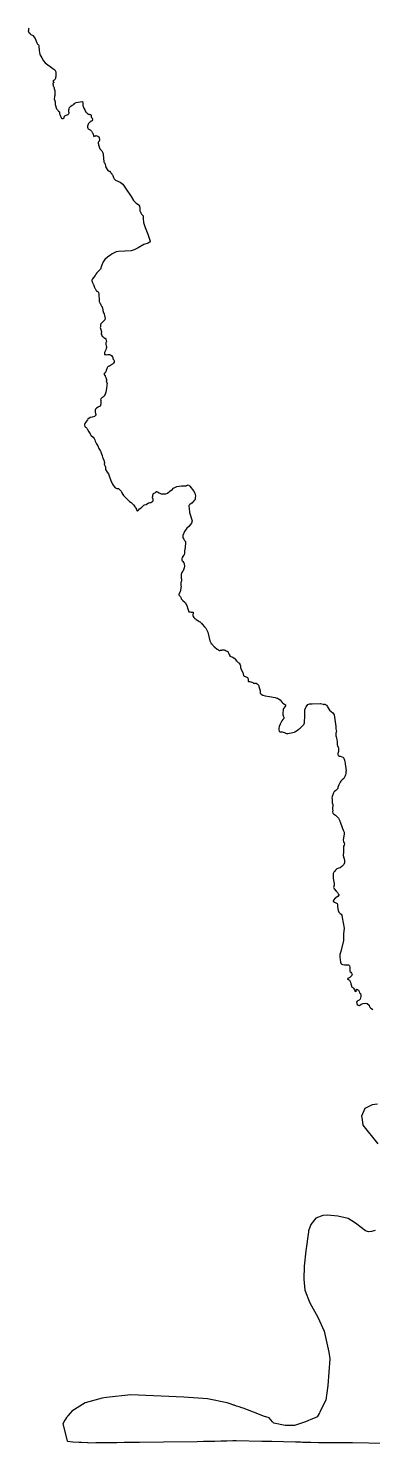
# Model space of a CAD drawing. Extents: x 6376870 to 6544053, y 1818313 to 2076828.
# Drawn here: x 6442925 to 6458485, y 1818652 to 1882674 of the extents above; entities that cross this region are included whole.
import ezdxf

# ---------------------------------------------------------------- set-up
doc = ezdxf.new("R2010")
doc.units = 21
doc.layers.add('COUNTY_BOUNDARY', color=40, linetype='Continuous')

msp = doc.modelspace()

# ---------------------------------------------------------------- linework, layer by layer
at = {"layer": 'COUNTY_BOUNDARY'}
for points in [[(6442943, 1882683), (6442940, 1882653), (6442939, 1882648), (6442934, 1882606), (6442929, 1882577), (6442926, 1882567), (6442925, 1882552), (6442941, 1882482), (6442988, 1882450), (6442996, 1882440), (6443024, 1882408), (6443041, 1882391), (6443061, 1882379), (6443108, 1882358), (6443125, 1882350), (6443234, 1882219), (6443305, 1882013), (6443340, 1881957), (6443368, 1881940), (6443390, 1881919), (6443401, 1881903), (6443401, 1881872), (6443403, 1881842), (6443403, 1881809), (6443404, 1881785), (6443411, 1881764), (6443415, 1881733), (6443418, 1881717), (6443418, 1881700), (6443413, 1881671), (6443415, 1881663), (6443445, 1881493), (6443541, 1881337), (6443610, 1881209), (6443689, 1881106), (6444038, 1880854), (6444125, 1880795), (6444164, 1880712), (6444171, 1880570), (6444168, 1880556), (6444165, 1880521), (6444163, 1880495), (6444158, 1880453), (6444158, 1880431), (6444156, 1880417), (6444148, 1880396), (6444134, 1880372), (6444127, 1880361), (6444099, 1880335), (6444080, 1880320), (6444066, 1880307), (6444054, 1880294), (6444049, 1880278), (6444052, 1880264), (6444061, 1880255), (6444071, 1880243), (6444074, 1880226), (6444071, 1880217), (6444061, 1880208), (6444045, 1880200), (6444038, 1880184), (6444031, 1880174), (6444031, 1880160), (6444036, 1880150), (6444049, 1880137), (6444055, 1880125), (6444055, 1880113), (6444050, 1880106), (6444040, 1880089), (6444042, 1880068), (6444052, 1880052), (6444061, 1880040), (6444082, 1880017), (6444092, 1880001), (6444096, 1879987), (6444095, 1879965), (6444094, 1879938), (6444096, 1879924), (6444101, 1879903), (6444111, 1879880), (6444117, 1879873), (6444121, 1879868), (6444122, 1879847), (6444122, 1879839), (6444123, 1879801), (6444128, 1879743), (6444125, 1879683), (6444116, 1879622), (6444115, 1879618), (6444115, 1879578), (6444097, 1879481), (6444141, 1879347), (6444144, 1879233), (6444192, 1879036), (6444194, 1879029), (6444212, 1879009), (6444238, 1878979), (6444259, 1878957), (6444285, 1878931), (6444328, 1878896), (6444331, 1878872), (6444332, 1878840), (6444333, 1878811), (6444344, 1878778), (6444359, 1878745), (6444375, 1878698), (6444389, 1878662), (6444404, 1878625), (6444443, 1878592), (6444501, 1878589), (6444529, 1878604), (6444543, 1878625), (6444547, 1878653), (6444552, 1878681), (6444560, 1878691), (6444573, 1878709), (6444599, 1878729), (6444642, 1878748), (6444682, 1878759), (6444712, 1878769), (6444721, 1878776), (6444734, 1878785), (6444758, 1878818), (6444764, 1878835), (6444764, 1878863), (6444762, 1878885), (6444762, 1878904), (6444762, 1878934), (6444762, 1878967), (6444762, 1878989), (6444769, 1879028), (6444793, 1879095), (6444805, 1879113), (6444847, 1879148), (6444912, 1879195), (6444975, 1879232), (6445004, 1879265), (6445027, 1879286), (6445084, 1879312), (6445358, 1879364), (6445367, 1879360), (6445388, 1879292), (6445388, 1879178), (6445426, 1879064), (6445474, 1878989), (6445531, 1878877), (6445538, 1878862), (6445565, 1878851), (6445571, 1878848), (6445604, 1878820), (6445644, 1878797), (6445668, 1878790), (6445694, 1878782), (6445710, 1878776), (6445720, 1878774), (6445738, 1878773), (6445746, 1878767), (6445755, 1878757), (6445760, 1878743), (6445764, 1878719), (6445764, 1878689), (6445764, 1878667), (6445769, 1878653), (6445790, 1878629), (6445802, 1878609), (6445805, 1878605), (6445819, 1878578), (6445831, 1878549), (6445837, 1878538), (6445837, 1878531), (6445828, 1878513), (6445805, 1878490), (6445776, 1878473), (6445753, 1878467), (6445733, 1878444), (6445701, 1878421), (6445674, 1878396), (6445641, 1878371), (6445624, 1878340), (6445608, 1878286), (6445597, 1878241), (6445606, 1878202), (6445618, 1878154), (6445630, 1878131), (6445660, 1878110), (6445716, 1878075), (6445751, 1878048), (6445774, 1878025), (6445789, 1877998), (6445803, 1877973), (6445822, 1877950), (6445835, 1877927), (6445849, 1877890), (6445864, 1877804), (6445891, 1877787), (6445947, 1877806), (6445972, 1877813), (6445987, 1877819), (6445997, 1877821), (6446021, 1877809), (6446064, 1877789), (6446111, 1877766), (6446118, 1877756), (6446121, 1877740), (6446123, 1877719), (6446132, 1877698), (6446139, 1877670), (6446142, 1877643), (6446139, 1877620), (6446137, 1877597), (6446132, 1877578), (6446128, 1877564), (6446097, 1877533), (6446087, 1877511), (6446088, 1877493), (6446088, 1877465), (6446094, 1877441), (6446099, 1877408), (6446114, 1877354), (6446128, 1877311), (6446144, 1877266), (6446161, 1877223), (6446170, 1877205), (6446186, 1877189), (6446210, 1877158), (6446229, 1877141), (6446245, 1877127), (6446262, 1877103), (6446279, 1877066), (6446288, 1877047), (6446298, 1877025), (6446304, 1877008), (6446319, 1876755), (6446323, 1876738), (6446330, 1876702), (6446335, 1876665), (6446342, 1876639), (6446349, 1876620), (6446352, 1876606), (6446364, 1876582), (6446378, 1876563), (6446387, 1876554), (6446391, 1876540), (6446396, 1876514), (6446406, 1876458), (6446420, 1876415), (6446434, 1876370), (6446439, 1876356), (6446520, 1876244), (6446529, 1876240), (6446573, 1876219), (6446608, 1876205), (6446623, 1876195), (6446630, 1876184), (6446637, 1876167), (6446642, 1876148), (6446651, 1876132), (6446661, 1876118), (6446684, 1876099), (6446696, 1876087), (6446703, 1876072), (6446727, 1876051), (6446743, 1876014), (6446759, 1875967), (6446774, 1875922), (6446805, 1875872), (6446833, 1875837), (6446845, 1875820), (6446861, 1875807), (6447080, 1875711), (6447197, 1875622), (6447350, 1875396), (6447567, 1875068), (6447671, 1874889), (6447794, 1874767), (6447915, 1874682), (6447924, 1874670), (6447950, 1874634), (6447953, 1874605), (6447958, 1874566), (6447962, 1874533), (6447962, 1874474), (6447963, 1874431), (6447964, 1874412), (6447974, 1874384), (6447997, 1874356), (6448004, 1874348), (6448006, 1874321), (6448041, 1874268), (6448111, 1874190), (6448119, 1874073), (6448123, 1873895), (6448209, 1873663), (6448322, 1873356), (6448395, 1873136), (6448426, 1873041), (6448404, 1873001), (6448386, 1872989), (6448338, 1872952), (6448140, 1872890), (6447886, 1872743), (6447701, 1872653), (6447565, 1872611), (6447000, 1872581), (6446895, 1872564), (6446890, 1872561), (6446860, 1872547), (6446781, 1872509), (6446771, 1872502), (6446743, 1872483), (6446717, 1872465), (6446638, 1872412), (6446612, 1872394), (6446509, 1872324), (6446377, 1872222), (6446302, 1872108), (6446227, 1871936), (6446182, 1871781), (6446178, 1871765), (6446123, 1871714), (6446095, 1871691), (6446088, 1871679), (6446067, 1871663), (6446050, 1871646), (6446021, 1871610), (6445972, 1871549), (6445939, 1871499), (6445880, 1871415), (6445825, 1871339), (6445804, 1871308), (6445790, 1871276), (6445793, 1871250), (6445817, 1871203), (6445831, 1871183), (6445840, 1871149), (6445847, 1871125), (6445854, 1871101), (6445868, 1871082), (6445887, 1871037), (6445897, 1870998), (6445913, 1870950), (6445925, 1870920), (6445948, 1870899), (6445965, 1870872), (6445974, 1870842), (6445984, 1870821), (6445995, 1870806), (6446017, 1870787), (6446022, 1870785), (6446038, 1870778), (6446055, 1870767), (6446076, 1870752), (6446090, 1870728), (6446102, 1870704), (6446106, 1870679), (6446111, 1870639), (6446112, 1870603), (6446113, 1870577), (6446113, 1870521), (6446120, 1870464), (6446125, 1870439), (6446123, 1870377), (6446120, 1870350), (6446126, 1870312), (6446153, 1870251), (6446165, 1870240), (6446177, 1870226), (6446189, 1870205), (6446203, 1870170), (6446219, 1870139), (6446239, 1870108), (6446255, 1870073), (6446269, 1870056), (6446281, 1870021), (6446283, 1870000), (6446285, 1869969), (6446286, 1869928), (6446290, 1869905), (6446322, 1869806), (6446357, 1869755), (6446367, 1869670), (6446379, 1869635), (6446394, 1869526), (6446384, 1869490), (6446355, 1869461), (6446204, 1869302), (6446198, 1869290), (6446191, 1869264), (6446191, 1869231), (6446187, 1869191), (6446184, 1869168), (6446170, 1869136), (6446214, 1869000), (6446235, 1868935), (6446236, 1868914), (6446222, 1868890), (6446217, 1868841), (6446241, 1868786), (6446264, 1868742), (6446308, 1868711), (6446337, 1868695), (6446376, 1868664), (6446389, 1868660), (6446406, 1868653), (6446417, 1868639), (6446423, 1868625), (6446432, 1868596), (6446446, 1868565), (6446452, 1868513), (6446443, 1868481), (6446432, 1868459), (6446425, 1868432), (6446424, 1868405), (6446423, 1868375), (6446425, 1868368), (6446443, 1868315), (6446448, 1868306), (6446460, 1868276), (6446465, 1868232), (6446449, 1868195), (6446431, 1868125), (6446392, 1868065), (6446371, 1868015), (6446363, 1867968), (6446373, 1867926), (6446415, 1867918), (6446454, 1867909), (6446521, 1867922), (6446554, 1867924), (6446598, 1867920), (6446637, 1867901), (6446681, 1867872), (6446708, 1867834), (6446739, 1867794), (6446750, 1867772), (6446746, 1867722), (6446767, 1867695), (6446783, 1867676), (6446798, 1867641), (6446808, 1867607), (6446811, 1867568), (6446781, 1867530), (6446731, 1867488), (6446673, 1867457), (6446650, 1867428), (6446637, 1867420), (6446592, 1867398), (6446567, 1867385), (6446536, 1867375), (6446523, 1867366), (6446508, 1867344), (6446486, 1867320), (6446467, 1867278), (6446450, 1867233), (6446444, 1867196), (6446437, 1867162), (6446431, 1867146), (6446401, 1867093), (6446382, 1867082), (6446368, 1867068), (6446351, 1867054), (6446352, 1867035), (6446368, 1866990), (6446378, 1866979), (6446382, 1866974), (6446390, 1866962), (6446397, 1866935), (6446408, 1866912), (6446428, 1866872), (6446446, 1866840), (6446455, 1866781), (6446451, 1866739), (6446449, 1866693), (6446478, 1866656), (6446488, 1866612), (6446480, 1866549), (6446479, 1866510), (6446467, 1866486), (6446456, 1866433), (6446457, 1866399), (6446436, 1866295), (6446420, 1866212), (6446385, 1866087), (6446373, 1866075), (6446345, 1866039), (6446330, 1866018), (6446305, 1866002), (6446285, 1865990), (6446266, 1865972), (6446226, 1865941), (6446205, 1865913), (6446194, 1865898), (6446192, 1865875), (6446196, 1865856), (6446201, 1865830), (6446205, 1865778), (6446203, 1865760), (6446201, 1865728), (6446201, 1865705), (6446199, 1865695), (6446196, 1865674), (6446193, 1865635), (6446189, 1865610), (6446186, 1865601), (6446180, 1865590), (6446171, 1865585), (6446147, 1865569), (6446121, 1865561), (6446102, 1865552), (6446082, 1865535), (6446074, 1865531), (6446006, 1865490), (6445967, 1865442), (6445949, 1865403), (6445951, 1865312), (6445980, 1865203), (6445981, 1865182), (6445920, 1865111), (6445806, 1865078), (6445714, 1865070), (6445609, 1864990), (6445594, 1864966), (6445553, 1864906), (6445519, 1864859), (6445472, 1864805), (6445464, 1864763), (6445470, 1864719), (6445483, 1864669), (6445512, 1864635), (6445533, 1864620), (6445554, 1864609), (6445566, 1864589), (6445588, 1864551), (6445597, 1864527), (6445665, 1864427), (6445715, 1864323), (6445728, 1864304), (6445741, 1864286), (6445767, 1864255), (6445855, 1864177), (6445902, 1864117), (6445936, 1864052), (6445949, 1863992), (6445969, 1863945), (6445985, 1863914), (6446011, 1863883), (6446064, 1863781), (6446113, 1863674), (6446189, 1863539), (6446199, 1863518), (6446220, 1863466), (6446248, 1863383), (6446257, 1863367), (6446260, 1863336), (6446275, 1863282), (6446285, 1863249), (6446323, 1863176), (6446335, 1863145), (6446348, 1863101), (6446358, 1863076), (6446362, 1863034), (6446350, 1862958), (6446394, 1862870), (6446406, 1862830), (6446418, 1862714), (6446488, 1862600), (6446553, 1862514), (6446596, 1862380), (6446648, 1862218), (6446726, 1862060), (6446831, 1861909), (6446918, 1861856), (6446962, 1861865), (6446996, 1861854), (6447116, 1861744), (6447134, 1861713), (6447152, 1861659), (6447189, 1861586), (6447225, 1861534), (6447392, 1861370), (6447496, 1861276), (6447579, 1861221), (6447636, 1861166), (6447681, 1861120), (6447736, 1861049), (6447745, 1861026), (6447760, 1861006), (6447774, 1860990), (6447783, 1860976), (6447791, 1860962), (6447800, 1860934), (6447806, 1860911), (6447807, 1860905), (6447833, 1860867), (6447858, 1860842), (6447861, 1860841), (6447875, 1860843), (6447885, 1860859), (6447906, 1860884), (6447950, 1860932), (6448019, 1860988), (6448079, 1861047), (6448110, 1861076), (6448148, 1861107), (6448173, 1861120), (6448246, 1861137), (6448303, 1861179), (6448307, 1861179), (6448312, 1861186), (6448335, 1861188), (6448358, 1861201), (6448375, 1861207), (6448389, 1861216), (6448431, 1861220), (6448467, 1861228), (6448512, 1861253), (6448540, 1861274), (6448558, 1861284), (6448560, 1861297), (6448567, 1861315), (6448567, 1861340), (6448567, 1861361), (6448564, 1861378), (6448560, 1861385), (6448560, 1861395), (6448552, 1861411), (6448542, 1861422), (6448539, 1861445), (6448540, 1861463), (6448544, 1861505), (6448547, 1861535), (6448550, 1861566), (6448560, 1861592), (6448571, 1861616), (6448579, 1861627), (6448668, 1861677), (6448696, 1861702), (6448701, 1861717), (6448710, 1861726), (6448724, 1861728), (6448748, 1861710), (6448756, 1861705), (6448764, 1861703), (6448832, 1861669), (6448928, 1861620), (6448938, 1861616), (6449143, 1861621), (6449208, 1861641), (6449318, 1861740), (6449380, 1861776), (6449408, 1861788), (6449488, 1861867), (6449639, 1861950), (6449850, 1861979), (6449894, 1861972), (6449950, 1861982), (6450065, 1861977), (6450080, 1861995), (6450113, 1862016), (6450151, 1862023), (6450173, 1862014), (6450194, 1862000), (6450225, 1861968), (6450389, 1861758), (6450454, 1861643), (6450480, 1861531), (6450470, 1861435), (6450457, 1861354), (6450413, 1861313), (6450308, 1861192), (6450241, 1861148), (6450202, 1861122), (6450181, 1861095), (6450181, 1861044), (6450186, 1860958), (6450210, 1860778), (6450324, 1860388), (6450302, 1860287), (6450176, 1860143), (6450090, 1860067), (6450082, 1860061), (6449976, 1859915), (6449906, 1859737), (6449902, 1859644), (6449910, 1859633), (6449946, 1859568), (6449979, 1859512), (6450024, 1859458), (6450030, 1859370), (6450000, 1859079), (6449988, 1859052), (6449979, 1859033), (6449977, 1859018), (6449977, 1859002), (6449982, 1858979), (6449984, 1858953), (6449984, 1858935), (6449967, 1858856), (6449941, 1858820), (6449905, 1858781), (6449876, 1858734), (6449866, 1858669), (6449858, 1858615), (6449873, 1858591), (6449896, 1858572), (6449949, 1858497), (6449970, 1858430), (6449980, 1858344), (6449970, 1858265), (6449915, 1858133), (6449889, 1858104), (6449866, 1858063), (6449842, 1858012), (6449835, 1857990), (6449833, 1857964), (6449832, 1857931), (6449830, 1857879), (6449828, 1857830), (6449828, 1857801), (6449835, 1857787), (6449842, 1857775), (6449845, 1857748), (6449849, 1857721), (6449850, 1857687), (6449849, 1857681), (6449828, 1857634), (6449816, 1857611), (6449809, 1857594), (6449809, 1857573), (6449809, 1857547), (6449814, 1857511), (6449814, 1857476), (6449824, 1857445), (6449806, 1857278), (6449806, 1857255), (6449800, 1857229), (6449780, 1857200), (6449728, 1857067), (6449731, 1857038), (6449738, 1857032), (6449752, 1857011), (6449769, 1856994), (6449794, 1856957), (6449815, 1856926), (6449825, 1856897), (6449825, 1856878), (6449826, 1856860), (6449911, 1856789), (6450011, 1856700), (6450085, 1856569), (6450137, 1856419), (6450185, 1856279), (6450202, 1856272), (6450242, 1856272), (6450290, 1856270), (6450305, 1856266), (6450315, 1856266), (6450338, 1856268), (6450356, 1856270), (6450367, 1856265), (6450373, 1856251), (6450375, 1856235), (6450377, 1856232), (6450373, 1856186), (6450365, 1856153), (6450360, 1856115), (6450360, 1856092), (6450373, 1856070), (6450400, 1856024), (6450427, 1855995), (6450440, 1855980), (6450444, 1855978), (6450472, 1855959), (6450512, 1855934), (6450592, 1855882), (6450646, 1855846), (6450696, 1855820), (6450710, 1855806), (6450724, 1855789), (6450734, 1855771), (6450743, 1855766), (6450782, 1855714), (6450887, 1855601), (6450941, 1855546), (6450979, 1855473), (6451031, 1855356), (6451134, 1854970), (6451191, 1854852), (6451229, 1854810), (6451245, 1854789), (6451272, 1854754), (6451295, 1854722), (6451318, 1854703), (6451331, 1854696), (6451347, 1854674), (6451452, 1854591), (6451511, 1854555), (6451564, 1854534), (6451577, 1854534), (6451613, 1854542), (6451663, 1854549), (6451686, 1854559), (6451708, 1854564), (6451724, 1854563), (6451771, 1854554), (6451819, 1854538), (6451861, 1854521), (6451892, 1854504), (6451906, 1854495), (6451943, 1854479), (6451958, 1854455), (6451970, 1854409), (6452001, 1854344), (6452030, 1854310), (6452038, 1854276), (6452165, 1854221), (6452272, 1854156), (6452278, 1854141), (6452281, 1854122), (6452316, 1854082), (6452363, 1854040), (6452382, 1854016), (6452410, 1853991), (6452439, 1853966), (6452445, 1853962), (6452498, 1853878), (6452506, 1853830), (6452517, 1853755), (6452550, 1853674), (6452613, 1853534), (6452647, 1853403), (6452681, 1853376), (6452723, 1853351), (6452762, 1853336), (6452771, 1853332), (6452798, 1853320), (6452833, 1853311), (6452846, 1853286), (6452863, 1853234), (6452862, 1853215), (6452864, 1853211), (6452860, 1853192), (6452856, 1853165), (6452858, 1853140), (6452873, 1853132), (6452889, 1853132), (6452933, 1853125), (6453019, 1853101), (6453064, 1853088), (6453081, 1853069), (6453105, 1853049), (6453129, 1853044), (6453162, 1853049), (6453220, 1853049), (6453269, 1853021), (6453298, 1852995), (6453324, 1852958), (6453405, 1852711), (6453405, 1852601), (6453446, 1852557), (6453527, 1852513), (6453629, 1852477), (6453819, 1852456), (6454077, 1852411), (6454147, 1852380), (6454152, 1852375), (6454183, 1852368), (6454229, 1852349), (6454298, 1852292), (6454354, 1852234), (6454394, 1852182), (6454427, 1852148), (6454504, 1852107), (6454539, 1852071), (6454546, 1852026), (6454510, 1851976), (6454475, 1851929), (6454451, 1851906), (6454439, 1851870), (6454438, 1851847), (6454436, 1851804), (6454425, 1851740), (6454425, 1851686), (6454425, 1851658), (6454429, 1851627), (6454441, 1851578), (6454449, 1851547), (6454471, 1851515), (6454473, 1851498), (6454468, 1851461), (6454432, 1851414), (6454380, 1851349), (6454299, 1851203), (6454265, 1851099), (6454250, 1851003), (6454252, 1850945), (6454265, 1850881), (6454290, 1850851), (6454307, 1850844), (6454356, 1850846), (6454389, 1850846), (6454446, 1850835), (6454495, 1850818), (6454524, 1850802), (6454552, 1850794), (6454589, 1850783), (6454611, 1850774), (6454648, 1850776), (6454950, 1850839), (6454968, 1850852), (6454977, 1850856), (6455019, 1850880), (6455081, 1850922), (6455147, 1850976), (6455170, 1850985), (6455198, 1850997), (6455217, 1851018), (6455231, 1851037), (6455253, 1851056), (6455302, 1851113), (6455339, 1851151), (6455377, 1851190), (6455392, 1851215), (6455403, 1851255), (6455403, 1851292), (6455406, 1851300), (6455427, 1851552), (6455419, 1851649), (6455419, 1851755), (6455427, 1851847), (6455450, 1851917), (6455479, 1851985), (6455557, 1852094), (6455635, 1852120), (6455747, 1852117), (6456106, 1852138), (6456132, 1852132), (6456189, 1852122), (6456252, 1852098), (6456274, 1852091), (6456291, 1852092), (6456307, 1852096), (6456325, 1852096), (6456347, 1852087), (6456366, 1852078), (6456399, 1852061), (6456425, 1852019), (6456441, 1851983), (6456541, 1851828), (6456604, 1851766), (6456682, 1851708), (6456749, 1851615), (6456825, 1851091), (6456817, 1851050), (6456817, 1850987), (6456835, 1850930), (6456846, 1850870), (6456833, 1850834), (6456821, 1850794), (6456817, 1850763), (6456817, 1850680), (6456824, 1850650), (6456831, 1850634), (6456847, 1850571), (6456863, 1850507), (6456870, 1850471), (6456880, 1850415), (6456884, 1850394), (6456884, 1850353), (6456878, 1850328), (6456878, 1850308), (6456882, 1850288), (6456887, 1850266), (6456901, 1850210), (6456924, 1850150), (6456934, 1850122), (6456938, 1850099), (6456941, 1850076), (6456941, 1850069), (6456942, 1850046), (6456943, 1850005), (6456937, 1849969), (6456913, 1849872), (6456914, 1849858), (6456914, 1849852), (6456917, 1849814), (6456923, 1849795), (6456939, 1849782), (6456960, 1849757), (6456988, 1849749), (6457010, 1849748), (6457060, 1849737), (6457140, 1849698), (6457187, 1849654), (6457216, 1849576), (6457234, 1849495), (6457236, 1849440), (6457237, 1849409), (6457281, 1849081), (6457277, 1849048), (6457276, 1849034), (6457268, 1848966), (6457255, 1848899), (6457239, 1848855), (6457211, 1848800), (6457179, 1848740), (6457109, 1848677), (6457049, 1848620), (6457010, 1848568), (6456958, 1848456), (6456932, 1848381), (6456921, 1848364), (6456918, 1848349), (6456917, 1848318), (6456911, 1848292), (6456897, 1848271), (6456866, 1848243), (6456837, 1848210), (6456814, 1848193), (6456758, 1848150), (6456727, 1848117), (6456719, 1848089), (6456701, 1848043), (6456684, 1848011), (6456679, 1848008), (6456650, 1847930), (6456643, 1847862), (6456651, 1847784), (6456661, 1847695), (6456661, 1847633), (6456679, 1847565), (6456674, 1847365), (6456673, 1847353), (6456673, 1847340), (6456679, 1847306), (6456677, 1847226), (6456686, 1847176), (6456715, 1847137), (6456798, 1847075), (6456837, 1847052), (6456873, 1847028), (6456887, 1847018), (6456901, 1846997), (6456942, 1846946), (6456992, 1846854), (6457033, 1846740), (6457091, 1846563), (6457123, 1846482), (6457156, 1846399), (6457192, 1846318), (6457198, 1846242), (6457161, 1846047), (6457158, 1845966), (6457174, 1845878), (6457195, 1845825), (6457205, 1845784), (6457195, 1845727), (6457172, 1845674), (6457169, 1845422), (6457159, 1845260), (6457177, 1845159), (6457195, 1845099), (6457208, 1845031), (6457212, 1844920), (6457184, 1844857), (6457133, 1844811), (6457088, 1844755), (6457022, 1844704), (6456950, 1844684), (6456869, 1844653), (6456833, 1844623), (6456808, 1844592), (6456772, 1844551), (6456727, 1844501), (6456706, 1844439), (6456701, 1844404), (6456701, 1844343), (6456696, 1844216), (6456742, 1843997), (6456742, 1843911), (6456722, 1843814), (6456752, 1843748), (6456838, 1843641), (6456894, 1843585), (6456925, 1843529), (6456950, 1843493), (6456950, 1843444), (6456944, 1843441), (6456905, 1843409), (6456791, 1843331), (6456712, 1843235), (6456694, 1843201), (6456707, 1843188), (6456764, 1843142), (6456874, 1843081), (6456895, 1843050), (6456892, 1842996), (6456892, 1842959), (6456897, 1842928), (6456931, 1842767), (6456962, 1842699), (6457009, 1842639), (6457059, 1842600), (6457090, 1842557), (6457109, 1842450), (6457191, 1841968), (6457170, 1841708), (6457166, 1841417), (6457048, 1840917), (6457001, 1840783), (6456996, 1840644), (6457013, 1840555), (6457035, 1840431), (6457062, 1840353), (6457118, 1840320), (6457212, 1840314), (6457301, 1840314), (6457394, 1840309), (6457441, 1840262), (6457457, 1840200), (6457457, 1840137), (6457446, 1840070), (6457457, 1840017), (6457498, 1839981), (6457535, 1839939), (6457556, 1839882), (6457540, 1839830), (6457446, 1839746), (6457326, 1839679), (6457400, 1839648), (6457436, 1839611), (6457483, 1839528), (6457498, 1839450), (6457524, 1839366), (6457535, 1839319), (6457592, 1839294), (6457623, 1839257), (6457644, 1839205), (6457675, 1839137), (6457717, 1839111), (6457748, 1839132), (6457728, 1839174), (6457748, 1839210), (6457795, 1839194), (6457842, 1839168), (6457868, 1839111), (6457894, 1839049), (6457936, 1839012), (6457952, 1838955), (6457946, 1838872), (6457926, 1838762), (6457868, 1838720), (6457785, 1838663), (6457754, 1838627), (6457764, 1838570), (6457785, 1838523), (6457832, 1838486), (6457894, 1838476), (6457972, 1838538), (6458050, 1838564), (6458144, 1838575), (6458233, 1838559), (6458326, 1838481), (6458345, 1838433), (6458356, 1838402), (6458380, 1838370), (6458432, 1838335), (6458492, 1838298)], [(6458704, 1834016), (6458462, 1833974), (6458129, 1833811), (6457980, 1833470), (6458004, 1833316), (6458044, 1833063), (6458721, 1832215)], [(6458593, 1828295), (6458429, 1828248), (6458303, 1828230), (6458158, 1828280), (6457707, 1828624), (6457371, 1828831), (6456918, 1828942), (6456445, 1828985), (6456232, 1828978), (6455911, 1828846), (6455854, 1828770), (6455695, 1828559), (6455586, 1828279), (6455580, 1828235), (6455460, 1827382), (6455395, 1826686), (6455369, 1826087), (6455426, 1825593), (6455652, 1825020), (6456003, 1824368), (6456296, 1823737), (6456498, 1822787), (6456553, 1822496), (6456458, 1821279), (6456363, 1820613), (6456105, 1820093), (6456077, 1820036), (6456066, 1820018), (6455973, 1819863), (6455911, 1819837), (6455738, 1819765), (6455695, 1819747), (6455558, 1819691), (6455447, 1819644), (6454950, 1819477), (6454529, 1819477), (6454018, 1819586), (6453980, 1819621), (6453961, 1819638), (6453813, 1819821), (6453553, 1819895), (6453295, 1819997), (6452637, 1820257), (6452578, 1820270), (6452453, 1820312), (6452385, 1820335), (6452329, 1820354), (6452227, 1820389), (6452191, 1820401), (6452091, 1820435), (6451909, 1820497), (6451027, 1820674), (6449947, 1820757), (6447564, 1820867), (6446463, 1820737), (6446257, 1820713), (6445497, 1820496), (6444890, 1820124), (6444816, 1820035), (6444722, 1819921), (6444717, 1819915), (6444711, 1819907), (6444700, 1819894), (6444692, 1819885), (6444648, 1819832), (6444603, 1819756), (6444581, 1819718), (6444484, 1819555), (6444682, 1818786), (6444689, 1818760), (6444703, 1818759), (6444809, 1818750), (6444930, 1818740), (6445228, 1818720), (6445332, 1818715), (6445601, 1818700), (6445641, 1818695), (6445969, 1818699), (6446033, 1818700), (6446098, 1818701), (6446255, 1818703), (6446361, 1818704), (6446467, 1818706), (6446605, 1818707), (6446928, 1818711), (6447252, 1818715), (6447356, 1818717), (6447513, 1818719), (6447670, 1818721), (6447880, 1818723), (6447916, 1818724), (6447953, 1818724), (6449033, 1818738), (6450552, 1818757), (6450841, 1818761), (6450957, 1818762), (6451073, 1818764), (6451128, 1818765), (6451184, 1818767), (6451354, 1818772), (6451618, 1818779), (6451885, 1818787), (6451896, 1818787), (6452161, 1818793), (6452225, 1818796), (6452230, 1818796), (6452315, 1818797), (6453472, 1818765), (6453495, 1818765), (6453517, 1818764), (6453594, 1818763), (6453672, 1818762), (6453921, 1818759), (6454462, 1818747), (6455004, 1818735), (6455242, 1818730), (6455321, 1818728), (6455401, 1818726), (6455511, 1818723), (6455605, 1818720), (6455698, 1818717), (6456037, 1818709), (6456155, 1818706), (6456227, 1818704), (6456258, 1818703), (6456298, 1818702), (6456359, 1818703), (6456420, 1818702), (6457432, 1818702), (6457476, 1818704), (6457493, 1818705), (6457520, 1818706), (6457545, 1818707), (6457569, 1818709), (6460500, 1818652)]]:
    msp.add_lwpolyline(points, dxfattribs=at)

doc.saveas('drawing.dxf')
